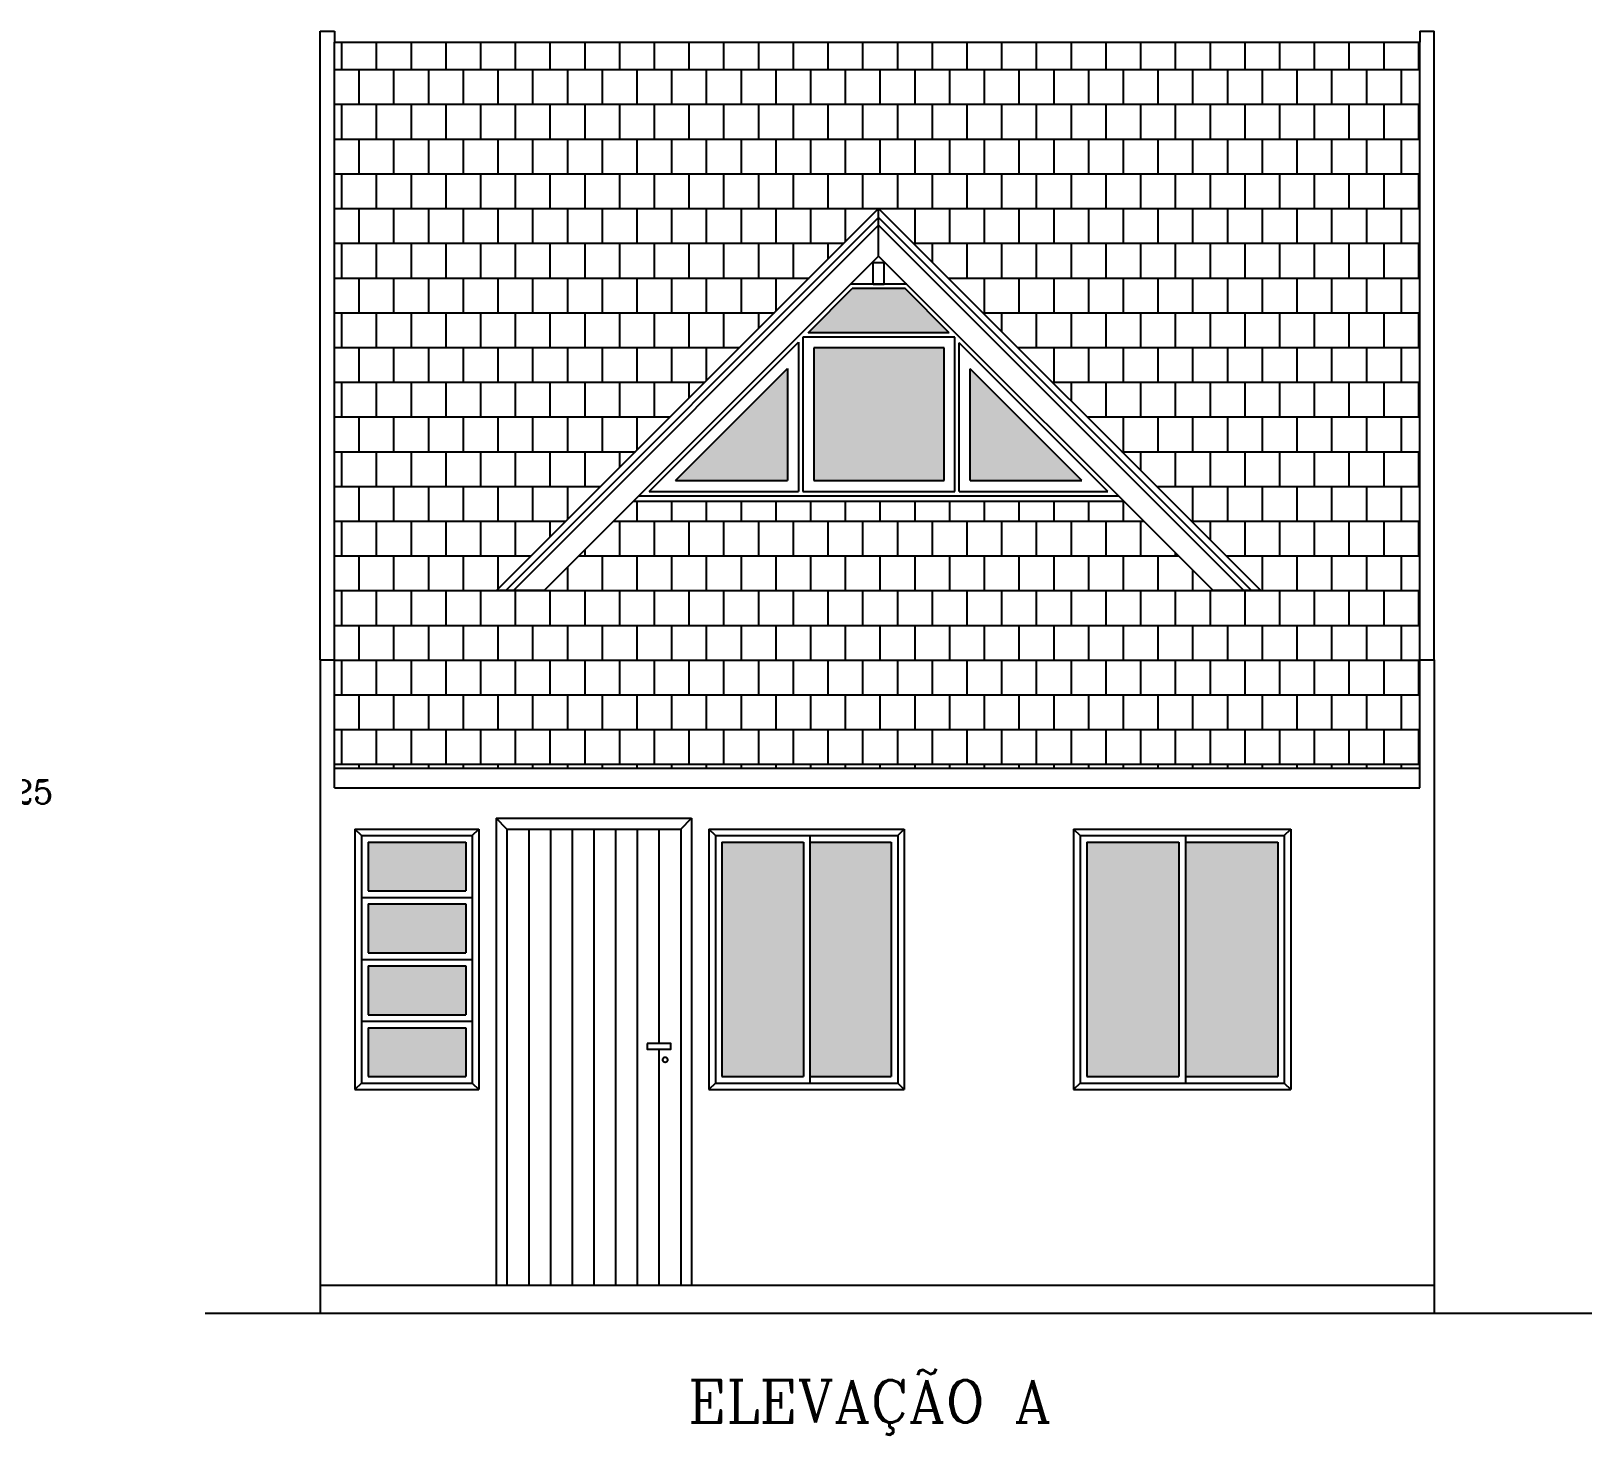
# Model space of a CAD drawing. Extents: x -79 to 141, y 7 to 81.
# Drawn here: x -39.51 to -32.33, y 33.37 to 39.83 of the extents above; entities that cross this region are included whole.
import ezdxf

# ---------------------------------------------------------------- set-up
doc = ezdxf.new("R2010")
doc.units = 0
doc.header["$LTSCALE"] = 10
doc.header["$MEASUREMENT"] = 0
doc.layers.get('0').update_dxf_attribs({"linetype": 'CONTINUOUS'})
doc.layers.get('DEFPOINTS').update_dxf_attribs({"linetype": 'CONTINUOUS'})
for name, color, linetype in [('CONCRETO', 5, 'CONTINUOUS'), ('COTAS', 244, 'CONTINUOUS'), ('JANELA', 5, 'CONTINUOUS'), ('MADEIRAMENTODETELHADO', 244, 'CONTINUOUS'), ('PAREDES', 7, 'CONTINUOUS'), ('TELHADO', 30, 'CONTINUOUS'), ('TERRENOEMCORTE', 244, 'CONTINUOUS'), ('TEXTO', 1, 'CONTINUOUS')]:
    doc.layers.add(name, color=color, linetype=linetype)
doc.styles.add('ROMANC', font='ROMANC.SHX')
doc.styles.get("Standard").update_dxf_attribs({"font": 'ROMANC.SHX'})
doc.dimstyles.get("Standard").update_dxf_attribs({"dimscale": 0.6, "dimtxt": 0.18, "dimasz": 0.18, "dimexe": 0.18, "dimexo": 0.25, "dimgap": 0.09, "dimtad": 0, "dimzin": 0, "dimdsep": 46, "dimtxsty": 'Standard', "dimblk1": 'OBLIQUE', "dimblk2": 'OBLIQUE', "dimsah": 1, "dimcen": 0.09, "dimclrd": 30, "dimclre": 30, "dimadec": 0, "dimazin": 0, "dimtfac": 1, "dimtdec": 4, "dimtofl": 0, "dimtmove": 0, "dimatfit": 3, "dimldrblk": 'OBLIQUE', "dimfxl": 1, "dimtolj": 1, "dimtzin": 0, "dimarcsym": 0})

# ---------------------------------------------------------------- blocks, each defined once
blk = doc.blocks.new('_OBLIQUE')
at = {"color": 0, "linetype": 'ByBlock'}
blk.add_line((-0.5, -0.5), (0.5, 0.5), dxfattribs=at)
blk = doc.blocks.new('*D40')
at = {"color": 30, "linetype": 'ByBlock', "ltscale": 0.05}
for p, q in [((-39.3358, 36.6978), (-39.3358, 36.8965)), ((-38.8388, 36.6978), (-38.8388, 36.8965)), ((-39.3358, 36.7885), (-38.8388, 36.7885)), ((-38.8388, 36.7885), (-38.7308, 36.7885))]:
    blk.add_line(p, q, dxfattribs=at)
at = {"layer": 'DEFPOINTS', "color": 0, "linetype": 'ByBlock', "ltscale": 0.05}
for p in [(-38.8388, 36.7885), (-39.3358, 36.3978), (-38.8388, 36.3978)]:
    blk.add_point(p, dxfattribs=at)
at = {"color": 30, "linetype": 'ByBlock', "ltscale": 0.05, "xscale": 0.108, "yscale": 0.108, "zscale": 0.108, "rotation": 180}
blk.add_blockref('_OBLIQUE', (-39.3358, 36.7885), dxfattribs=at)
at = {"color": 30, "linetype": 'ByBlock', "ltscale": 0.05, "xscale": 0.108, "yscale": 0.108, "zscale": 0.108}
blk.add_blockref('_OBLIQUE', (-38.8388, 36.7885), dxfattribs=at)
at = {"color": 0, "linetype": 'ByBlock', "ltscale": 0.05, "insert": (-38.4094, 36.7885), "char_height": 0.108, "attachment_point": 5}
blk.add_mtext('\\A1;{0.4725}', dxfattribs=at)
blk = doc.blocks.new('*X109')
at = {"color": 0, "linetype": 'Continuous', "ltscale": 0.05}
for p, q in [((-56, 47.68), (-56, 47.8068)), ((-55.84, 47.68), (-55.84, 47.8068)), ((-55.68, 47.68), (-55.68, 47.8068)), ((-55.52, 47.68), (-55.52, 47.8068)), ((-55.36, 47.68), (-55.36, 47.8068)), ((-55.2, 47.68), (-55.2, 47.8068)), ((-55.04, 47.68), (-55.04, 47.8068)), ((-54.88, 47.68), (-54.88, 47.8068)), ((-54.72, 47.68), (-54.72, 47.8068)), ((-54.56, 47.68), (-54.56, 47.8068)), ((-54.4, 47.68), (-54.4, 47.8068)), ((-54.24, 47.68), (-54.24, 47.8068)), ((-54.08, 47.68), (-54.08, 47.8068)), ((-53.92, 47.68), (-53.92, 47.8068)), ((-56.0345, 47.68), (-53.7812, 47.68)), ((-55.92, 47.52), (-55.92, 47.68)), ((-55.76, 47.52), (-55.76, 47.68)), ((-55.6, 47.52), (-55.6, 47.68)), ((-55.44, 47.52), (-55.44, 47.68)), ((-55.28, 47.52), (-55.28, 47.68)), ((-55.12, 47.52), (-55.12, 47.68)), ((-54.96, 47.52), (-54.96, 47.68)), ((-54.8, 47.52), (-54.8, 47.68)), ((-54.64, 47.52), (-54.64, 47.68)), ((-54.48, 47.52), (-54.48, 47.68)), ((-54.32, 47.52), (-54.32, 47.68)), ((-54.16, 47.52), (-54.16, 47.68)), ((-54, 47.52), (-54, 47.68)), ((-53.84, 47.52), (-53.84, 47.68)), ((-56.0345, 47.52), (-53.7589, 47.52)), ((-56, 47.36), (-56, 47.52)), ((-55.84, 47.36), (-55.84, 47.52)), ((-55.68, 47.36), (-55.68, 47.52)), ((-55.52, 47.36), (-55.52, 47.52)), ((-55.36, 47.36), (-55.36, 47.52)), ((-55.2, 47.36), (-55.2, 47.52)), ((-55.04, 47.36), (-55.04, 47.52)), ((-54.88, 47.36), (-54.88, 47.52)), ((-54.72, 47.36), (-54.72, 47.52)), ((-54.56, 47.36), (-54.56, 47.52)), ((-54.4, 47.36), (-54.4, 47.52)), ((-54.24, 47.36), (-54.24, 47.52)), ((-54.08, 47.36), (-54.08, 47.52)), ((-53.92, 47.36), (-53.92, 47.52)), ((-53.76, 47.36), (-53.76, 47.52)), ((-56.0345, 47.36), (-53.7367, 47.36)), ((-55.92, 47.2), (-55.92, 47.36)), ((-55.76, 47.2), (-55.76, 47.36)), ((-55.6, 47.2), (-55.6, 47.36)), ((-55.44, 47.2), (-55.44, 47.36)), ((-55.28, 47.2), (-55.28, 47.36)), ((-55.12, 47.2), (-55.12, 47.36)), ((-54.96, 47.2), (-54.96, 47.36)), ((-54.8, 47.2), (-54.8, 47.36)), ((-54.64, 47.2), (-54.64, 47.36)), ((-54.48, 47.2), (-54.48, 47.36)), ((-54.32, 47.2), (-54.32, 47.36)), ((-54.16, 47.2), (-54.16, 47.36)), ((-54, 47.2), (-54, 47.36)), ((-53.84, 47.2), (-53.84, 47.36)), ((-56.0345, 47.2), (-53.7144, 47.2)), ((-56, 47.04), (-56, 47.2)), ((-55.84, 47.04), (-55.84, 47.2)), ((-55.68, 47.04), (-55.68, 47.2)), ((-55.52, 47.04), (-55.52, 47.2)), ((-55.36, 47.04), (-55.36, 47.2)), ((-55.2, 47.04), (-55.2, 47.2)), ((-55.04, 47.04), (-55.04, 47.2)), ((-54.88, 47.04), (-54.88, 47.2)), ((-54.72, 47.04), (-54.72, 47.2)), ((-54.56, 47.04), (-54.56, 47.2)), ((-54.4, 47.04), (-54.4, 47.2)), ((-54.24, 47.04), (-54.24, 47.2)), ((-54.08, 47.04), (-54.08, 47.2)), ((-53.92, 47.04), (-53.92, 47.2)), ((-53.76, 47.04), (-53.76, 47.2)), ((-56.0345, 47.04), (-53.6921, 47.04)), ((-55.92, 46.88), (-55.92, 47.04)), ((-55.76, 46.88), (-55.76, 47.04)), ((-55.6, 46.88), (-55.6, 47.04)), ((-55.44, 46.88), (-55.44, 47.04)), ((-55.28, 46.88), (-55.28, 47.04)), ((-55.12, 46.88), (-55.12, 47.04)), ((-54.96, 46.88), (-54.96, 47.04)), ((-54.8, 46.88), (-54.8, 47.04)), ((-54.64, 46.88), (-54.64, 47.04)), ((-54.48, 46.88), (-54.48, 47.04)), ((-54.32, 46.88), (-54.32, 47.04)), ((-54.16, 46.88), (-54.16, 47.04)), ((-54, 46.88), (-54, 47.04)), ((-53.84, 46.88), (-53.84, 47.04)), ((-53.68, 46.8881), (-53.68, 46.9527)), ((-56.0345, 46.88), (-53.6881, 46.88)), ((-56, 46.72), (-56, 46.88)), ((-55.84, 46.72), (-55.84, 46.88)), ((-55.68, 46.72), (-55.68, 46.88)), ((-55.52, 46.72), (-55.52, 46.88)), ((-55.36, 46.72), (-55.36, 46.88)), ((-55.2, 46.72), (-55.2, 46.88)), ((-55.04, 46.72), (-55.04, 46.88)), ((-54.88, 46.72), (-54.88, 46.88)), ((-54.72, 46.72), (-54.72, 46.88)), ((-54.56, 46.72), (-54.56, 46.88)), ((-54.4, 46.72), (-54.4, 46.88)), ((-54.24, 46.72), (-54.24, 46.88)), ((-54.08, 46.72), (-54.08, 46.88)), ((-53.92, 46.72), (-53.92, 46.88)), ((-53.76, 46.8081), (-53.76, 46.88)), ((-56.0345, 46.72), (-53.8481, 46.72)), ((-55.92, 46.56), (-55.92, 46.72)), ((-55.76, 46.56), (-55.76, 46.72)), ((-55.6, 46.56), (-55.6, 46.72)), ((-55.44, 46.56), (-55.44, 46.72)), ((-55.28, 46.56), (-55.28, 46.72)), ((-55.12, 46.56), (-55.12, 46.72)), ((-54.96, 46.56), (-54.96, 46.72)), ((-54.8, 46.56), (-54.8, 46.72)), ((-54.64, 46.56), (-54.64, 46.72)), ((-54.48, 46.56), (-54.48, 46.72)), ((-54.32, 46.56), (-54.32, 46.72)), ((-54.16, 46.56), (-54.16, 46.72)), ((-54, 46.5681), (-54, 46.72)), ((-56.0345, 46.56), (-54.0081, 46.56)), ((-56, 46.4), (-56, 46.56)), ((-55.84, 46.4), (-55.84, 46.56)), ((-55.68, 46.4), (-55.68, 46.56)), ((-55.52, 46.4), (-55.52, 46.56)), ((-55.36, 46.4), (-55.36, 46.56)), ((-55.2, 46.4), (-55.2, 46.56)), ((-55.04, 46.4), (-55.04, 46.56)), ((-54.88, 46.4), (-54.88, 46.56)), ((-54.72, 46.4), (-54.72, 46.56)), ((-54.56, 46.4), (-54.56, 46.56)), ((-54.4, 46.4), (-54.4, 46.56)), ((-54.24, 46.4), (-54.24, 46.56)), ((-54.08, 46.4881), (-54.08, 46.56)), ((-56.0345, 46.4), (-54.1681, 46.4)), ((-55.92, 46.24), (-55.92, 46.4)), ((-55.76, 46.24), (-55.76, 46.4)), ((-55.6, 46.24), (-55.6, 46.4)), ((-55.44, 46.24), (-55.44, 46.4)), ((-55.28, 46.24), (-55.28, 46.4)), ((-55.12, 46.24), (-55.12, 46.4)), ((-54.96, 46.24), (-54.96, 46.4)), ((-54.8, 46.24), (-54.8, 46.4)), ((-54.64, 46.24), (-54.64, 46.4)), ((-54.48, 46.24), (-54.48, 46.4)), ((-54.32, 46.2481), (-54.32, 46.4)), ((-56.0345, 46.24), (-54.3281, 46.24)), ((-56, 46.08), (-56, 46.24)), ((-55.84, 46.08), (-55.84, 46.24)), ((-55.68, 46.08), (-55.68, 46.24)), ((-55.52, 46.08), (-55.52, 46.24)), ((-55.36, 46.08), (-55.36, 46.24)), ((-55.2, 46.08), (-55.2, 46.24)), ((-55.04, 46.08), (-55.04, 46.24)), ((-54.88, 46.08), (-54.88, 46.24)), ((-54.72, 46.08), (-54.72, 46.24)), ((-54.56, 46.08), (-54.56, 46.24)), ((-54.4, 46.1681), (-54.4, 46.24)), ((-56.0345, 46.08), (-54.4881, 46.08)), ((-55.92, 45.92), (-55.92, 46.08)), ((-55.76, 45.92), (-55.76, 46.08)), ((-55.6, 45.92), (-55.6, 46.08)), ((-55.44, 45.92), (-55.44, 46.08)), ((-55.28, 45.92), (-55.28, 46.08)), ((-55.12, 45.92), (-55.12, 46.08)), ((-54.96, 45.92), (-54.96, 46.08)), ((-54.8, 45.92), (-54.8, 46.08)), ((-54.64, 45.9281), (-54.64, 46.08)), ((-56.0345, 45.92), (-54.6481, 45.92)), ((-56, 45.76), (-56, 45.92)), ((-55.84, 45.76), (-55.84, 45.92)), ((-55.68, 45.76), (-55.68, 45.92)), ((-55.52, 45.76), (-55.52, 45.92)), ((-55.36, 45.76), (-55.36, 45.92)), ((-55.2, 45.76), (-55.2, 45.92)), ((-55.04, 45.76), (-55.04, 45.92)), ((-54.88, 45.76), (-54.88, 45.92)), ((-54.72, 45.8481), (-54.72, 45.92)), ((-56.0345, 45.76), (-54.8081, 45.76)), ((-55.92, 45.6), (-55.92, 45.76)), ((-55.76, 45.6), (-55.76, 45.76)), ((-55.6, 45.6), (-55.6, 45.76)), ((-55.44, 45.6), (-55.44, 45.76)), ((-55.28, 45.6), (-55.28, 45.76)), ((-55.12, 45.6), (-55.12, 45.76)), ((-54.96, 45.6081), (-54.96, 45.76)), ((-54.64, 45.6), (-54.64, 45.6918)), ((-54.48, 45.6), (-54.48, 45.6918)), ((-54.32, 45.6), (-54.32, 45.6918)), ((-54.16, 45.6), (-54.16, 45.6918)), ((-54, 45.6), (-54, 45.6918)), ((-53.84, 45.6), (-53.84, 45.6918)), ((-53.68, 45.6), (-53.68, 45.6918)), ((-53.52, 45.6), (-53.52, 45.6918)), ((-56.0345, 45.6), (-54.9681, 45.6)), ((-56, 45.44), (-56, 45.6)), ((-55.84, 45.44), (-55.84, 45.6)), ((-55.68, 45.44), (-55.68, 45.6)), ((-55.52, 45.44), (-55.52, 45.6)), ((-55.36, 45.44), (-55.36, 45.6)), ((-55.2, 45.44), (-55.2, 45.6)), ((-55.04, 45.5281), (-55.04, 45.6)), ((-54.7489, 45.6), (-53.4918, 45.6)), ((-54.72, 45.44), (-54.72, 45.6)), ((-54.56, 45.44), (-54.56, 45.6)), ((-54.4, 45.44), (-54.4, 45.6)), ((-54.24, 45.44), (-54.24, 45.6)), ((-54.08, 45.44), (-54.08, 45.6)), ((-53.92, 45.44), (-53.92, 45.6)), ((-53.76, 45.44), (-53.76, 45.6)), ((-53.6, 45.44), (-53.6, 45.6)), ((-56.0345, 45.44), (-55.1281, 45.44)), ((-55.92, 45.28), (-55.92, 45.44)), ((-55.76, 45.28), (-55.76, 45.44)), ((-55.6, 45.28), (-55.6, 45.44)), ((-55.44, 45.28), (-55.44, 45.44)), ((-55.28, 45.2881), (-55.28, 45.44)), ((-54.9089, 45.44), (-53.4696, 45.44)), ((-54.88, 45.44), (-54.88, 45.4689)), ((-54.8, 45.28), (-54.8, 45.44)), ((-54.64, 45.28), (-54.64, 45.44)), ((-54.48, 45.28), (-54.48, 45.44)), ((-54.32, 45.28), (-54.32, 45.44)), ((-54.16, 45.28), (-54.16, 45.44)), ((-54, 45.28), (-54, 45.44)), ((-53.84, 45.28), (-53.84, 45.44)), ((-53.68, 45.28), (-53.68, 45.44)), ((-53.52, 45.28), (-53.52, 45.44)), ((-54.96, 45.28), (-54.96, 45.3889)), ((-56.0345, 45.28), (-53.4473, 45.28)), ((-56, 45.12), (-56, 45.28)), ((-55.84, 45.12), (-55.84, 45.28)), ((-55.68, 45.12), (-55.68, 45.28)), ((-55.52, 45.12), (-55.52, 45.28)), ((-55.36, 45.12), (-55.36, 45.28)), ((-55.28, 45.28), (-55.28, 45.2818)), ((-55.2, 45.12), (-55.2, 45.28)), ((-55.12, 45.28), (-55.12, 45.2818)), ((-55.04, 45.12), (-55.04, 45.28)), ((-54.88, 45.12), (-54.88, 45.28)), ((-54.72, 45.12), (-54.72, 45.28)), ((-54.56, 45.12), (-54.56, 45.28)), ((-54.4, 45.12), (-54.4, 45.28)), ((-54.24, 45.12), (-54.24, 45.28)), ((-54.08, 45.12), (-54.08, 45.28)), ((-53.92, 45.12), (-53.92, 45.28)), ((-53.76, 45.12), (-53.76, 45.28)), ((-53.6, 45.12), (-53.6, 45.28)), ((-53.44, 45.12), (-53.44, 45.2273)), ((-56.0345, 45.12), (-53.4251, 45.12)), ((-55.92, 44.96), (-55.92, 45.12)), ((-55.76, 44.96), (-55.76, 45.12)), ((-55.6, 44.96), (-55.6, 45.12)), ((-55.44, 44.96), (-55.44, 45.12)), ((-55.28, 44.96), (-55.28, 45.12)), ((-55.12, 44.96), (-55.12, 45.12)), ((-54.96, 44.96), (-54.96, 45.12)), ((-54.8, 44.96), (-54.8, 45.12)), ((-54.64, 44.96), (-54.64, 45.12)), ((-54.48, 44.96), (-54.48, 45.12)), ((-54.32, 44.96), (-54.32, 45.12)), ((-54.16, 44.96), (-54.16, 45.12)), ((-54, 44.96), (-54, 45.12)), ((-53.84, 44.96), (-53.84, 45.12)), ((-53.68, 44.96), (-53.68, 45.12)), ((-53.52, 44.96), (-53.52, 45.12)), ((-56.0345, 44.96), (-53.4028, 44.96)), ((-56, 44.8), (-56, 44.96)), ((-55.84, 44.8), (-55.84, 44.96)), ((-55.68, 44.8), (-55.68, 44.96)), ((-55.52, 44.8), (-55.52, 44.96)), ((-55.36, 44.8), (-55.36, 44.96)), ((-55.2, 44.8), (-55.2, 44.96)), ((-55.04, 44.8), (-55.04, 44.96)), ((-54.88, 44.8), (-54.88, 44.96)), ((-54.72, 44.8), (-54.72, 44.96)), ((-54.56, 44.8), (-54.56, 44.96)), ((-54.4, 44.8), (-54.4, 44.96)), ((-54.24, 44.8), (-54.24, 44.96)), ((-54.08, 44.8), (-54.08, 44.96)), ((-53.92, 44.8), (-53.92, 44.96)), ((-53.76, 44.8), (-53.76, 44.96)), ((-53.6, 44.8), (-53.6, 44.96)), ((-53.44, 44.8), (-53.44, 44.96)), ((-56.0345, 44.8), (-53.3806, 44.8)), ((-55.92, 44.64), (-55.92, 44.8)), ((-55.76, 44.64), (-55.76, 44.8)), ((-55.6, 44.64), (-55.6, 44.8)), ((-55.44, 44.64), (-55.44, 44.8)), ((-55.28, 44.64), (-55.28, 44.8)), ((-55.12, 44.64), (-55.12, 44.8)), ((-54.96, 44.64), (-54.96, 44.8)), ((-54.8, 44.64), (-54.8, 44.8)), ((-54.64, 44.64), (-54.64, 44.8)), ((-54.48, 44.64), (-54.48, 44.8)), ((-54.32, 44.64), (-54.32, 44.8)), ((-54.16, 44.64), (-54.16, 44.8)), ((-54, 44.64), (-54, 44.8)), ((-53.84, 44.64), (-53.84, 44.8)), ((-53.68, 44.64), (-53.68, 44.8)), ((-53.52, 44.64), (-53.52, 44.8)), ((-56.0345, 44.64), (-53.3583, 44.64)), ((-56, 44.48), (-56, 44.64)), ((-55.84, 44.48), (-55.84, 44.64)), ((-55.68, 44.48), (-55.68, 44.64)), ((-55.52, 44.48), (-55.52, 44.64)), ((-55.36, 44.48), (-55.36, 44.64)), ((-55.2, 44.48), (-55.2, 44.64)), ((-55.04, 44.48), (-55.04, 44.64)), ((-54.88, 44.48), (-54.88, 44.64)), ((-54.72, 44.48), (-54.72, 44.64)), ((-54.56, 44.48), (-54.56, 44.64)), ((-54.4, 44.48), (-54.4, 44.64)), ((-54.24, 44.48), (-54.24, 44.64)), ((-54.08, 44.48), (-54.08, 44.64)), ((-53.92, 44.48), (-53.92, 44.64)), ((-53.76, 44.48), (-53.76, 44.64)), ((-53.6, 44.48), (-53.6, 44.64)), ((-53.44, 44.48), (-53.44, 44.64)), ((-53.36, 44.64), (-53.36, 44.6521)), ((-56.0345, 44.48), (-53.3361, 44.48)), ((-55.92, 44.4618), (-55.92, 44.48)), ((-55.76, 44.4618), (-55.76, 44.48)), ((-55.6, 44.4618), (-55.6, 44.48)), ((-55.44, 44.4618), (-55.44, 44.48)), ((-55.28, 44.4618), (-55.28, 44.48)), ((-55.12, 44.4618), (-55.12, 44.48)), ((-54.96, 44.4618), (-54.96, 44.48)), ((-54.8, 44.4618), (-54.8, 44.48)), ((-54.64, 44.4618), (-54.64, 44.48)), ((-54.48, 44.4618), (-54.48, 44.48)), ((-54.32, 44.4618), (-54.32, 44.48)), ((-54.16, 44.4618), (-54.16, 44.48)), ((-54, 44.4618), (-54, 44.48)), ((-53.84, 44.4618), (-53.84, 44.48)), ((-53.68, 44.4618), (-53.68, 44.48)), ((-53.52, 44.4618), (-53.52, 44.48)), ((-53.36, 44.4618), (-53.36, 44.48))]:
    blk.add_line(p, q, dxfattribs=at)
blk = doc.blocks.new('*X110')
at = {"color": 0, "linetype": 'Continuous', "ltscale": 0.05}
for p, q in [((-53.76, 47.68), (-53.76, 47.8068)), ((-53.6, 47.68), (-53.6, 47.8068)), ((-53.44, 47.68), (-53.44, 47.8068)), ((-53.28, 47.68), (-53.28, 47.8068)), ((-53.12, 47.68), (-53.12, 47.8068)), ((-52.96, 47.68), (-52.96, 47.8068)), ((-52.8, 47.68), (-52.8, 47.8068)), ((-52.64, 47.68), (-52.64, 47.8068)), ((-52.48, 47.68), (-52.48, 47.8068)), ((-52.32, 47.68), (-52.32, 47.8068)), ((-52.16, 47.68), (-52.16, 47.8068)), ((-52, 47.68), (-52, 47.8068)), ((-51.84, 47.68), (-51.84, 47.8068)), ((-51.68, 47.68), (-51.68, 47.8068)), ((-51.52, 47.68), (-51.52, 47.8068)), ((-51.36, 47.68), (-51.36, 47.8068)), ((-51.2, 47.68), (-51.2, 47.8068)), ((-51.04, 47.68), (-51.04, 47.8068)), ((-53.7812, 47.68), (-51.0345, 47.68)), ((-53.68, 47.52), (-53.68, 47.68)), ((-53.52, 47.52), (-53.52, 47.68)), ((-53.36, 47.52), (-53.36, 47.68)), ((-53.2, 47.52), (-53.2, 47.68)), ((-53.04, 47.52), (-53.04, 47.68)), ((-52.88, 47.52), (-52.88, 47.68)), ((-52.72, 47.52), (-52.72, 47.68)), ((-52.56, 47.52), (-52.56, 47.68)), ((-52.4, 47.52), (-52.4, 47.68)), ((-52.24, 47.52), (-52.24, 47.68)), ((-52.08, 47.52), (-52.08, 47.68)), ((-51.92, 47.52), (-51.92, 47.68)), ((-51.76, 47.52), (-51.76, 47.68)), ((-51.6, 47.52), (-51.6, 47.68)), ((-51.44, 47.52), (-51.44, 47.68)), ((-51.28, 47.52), (-51.28, 47.68)), ((-51.12, 47.52), (-51.12, 47.68)), ((-53.7589, 47.52), (-51.0345, 47.52)), ((-53.6, 47.36), (-53.6, 47.52)), ((-53.44, 47.36), (-53.44, 47.52)), ((-53.28, 47.36), (-53.28, 47.52)), ((-53.12, 47.36), (-53.12, 47.52)), ((-52.96, 47.36), (-52.96, 47.52)), ((-52.8, 47.36), (-52.8, 47.52)), ((-52.64, 47.36), (-52.64, 47.52)), ((-52.48, 47.36), (-52.48, 47.52)), ((-52.32, 47.36), (-52.32, 47.52)), ((-52.16, 47.36), (-52.16, 47.52)), ((-52, 47.36), (-52, 47.52)), ((-51.84, 47.36), (-51.84, 47.52)), ((-51.68, 47.36), (-51.68, 47.52)), ((-51.52, 47.36), (-51.52, 47.52)), ((-51.36, 47.36), (-51.36, 47.52)), ((-51.2, 47.36), (-51.2, 47.52)), ((-51.04, 47.36), (-51.04, 47.52)), ((-53.7367, 47.36), (-51.0345, 47.36)), ((-53.68, 47.2), (-53.68, 47.36)), ((-53.52, 47.2), (-53.52, 47.36)), ((-53.36, 47.2), (-53.36, 47.36)), ((-53.2, 47.2), (-53.2, 47.36)), ((-53.04, 47.2), (-53.04, 47.36)), ((-52.88, 47.2), (-52.88, 47.36)), ((-52.72, 47.2), (-52.72, 47.36)), ((-52.56, 47.2), (-52.56, 47.36)), ((-52.4, 47.2), (-52.4, 47.36)), ((-52.24, 47.2), (-52.24, 47.36)), ((-52.08, 47.2), (-52.08, 47.36)), ((-51.92, 47.2), (-51.92, 47.36)), ((-51.76, 47.2), (-51.76, 47.36)), ((-51.6, 47.2), (-51.6, 47.36)), ((-51.44, 47.2), (-51.44, 47.36)), ((-51.28, 47.2), (-51.28, 47.36)), ((-51.12, 47.2), (-51.12, 47.36)), ((-53.7144, 47.2), (-51.0345, 47.2)), ((-53.6, 47.04), (-53.6, 47.2)), ((-53.44, 47.04), (-53.44, 47.2)), ((-53.28, 47.04), (-53.28, 47.2)), ((-53.12, 47.04), (-53.12, 47.2)), ((-52.96, 47.04), (-52.96, 47.2)), ((-52.8, 47.04), (-52.8, 47.2)), ((-52.64, 47.04), (-52.64, 47.2)), ((-52.48, 47.04), (-52.48, 47.2)), ((-52.32, 47.04), (-52.32, 47.2)), ((-52.16, 47.04), (-52.16, 47.2)), ((-52, 47.04), (-52, 47.2)), ((-51.84, 47.04), (-51.84, 47.2)), ((-51.68, 47.04), (-51.68, 47.2)), ((-51.52, 47.04), (-51.52, 47.2)), ((-51.36, 47.04), (-51.36, 47.2)), ((-51.2, 47.04), (-51.2, 47.2)), ((-51.04, 47.04), (-51.04, 47.2)), ((-53.6921, 47.04), (-53.5281, 47.04)), ((-53.68, 46.9527), (-53.68, 47.04)), ((-53.5271, 47.04), (-51.0345, 47.04)), ((-53.52, 47.0329), (-53.52, 47.04)), ((-53.36, 46.88), (-53.36, 47.04)), ((-53.2, 46.88), (-53.2, 47.04)), ((-53.04, 46.88), (-53.04, 47.04)), ((-52.88, 46.88), (-52.88, 47.04)), ((-52.72, 46.88), (-52.72, 47.04)), ((-52.56, 46.88), (-52.56, 47.04)), ((-52.4, 46.88), (-52.4, 47.04)), ((-52.24, 46.88), (-52.24, 47.04)), ((-52.08, 46.88), (-52.08, 47.04)), ((-51.92, 46.88), (-51.92, 47.04)), ((-51.76, 46.88), (-51.76, 47.04)), ((-51.6, 46.88), (-51.6, 47.04)), ((-51.44, 46.88), (-51.44, 47.04)), ((-51.28, 46.88), (-51.28, 47.04)), ((-51.12, 46.88), (-51.12, 47.04)), ((-53.3671, 46.88), (-51.0345, 46.88)), ((-53.28, 46.7929), (-53.28, 46.88)), ((-53.12, 46.72), (-53.12, 46.88)), ((-52.96, 46.72), (-52.96, 46.88)), ((-52.8, 46.72), (-52.8, 46.88)), ((-52.64, 46.72), (-52.64, 46.88)), ((-52.48, 46.72), (-52.48, 46.88)), ((-52.32, 46.72), (-52.32, 46.88)), ((-52.16, 46.72), (-52.16, 46.88)), ((-52, 46.72), (-52, 46.88)), ((-51.84, 46.72), (-51.84, 46.88)), ((-51.68, 46.72), (-51.68, 46.88)), ((-51.52, 46.72), (-51.52, 46.88)), ((-51.36, 46.72), (-51.36, 46.88)), ((-51.2, 46.72), (-51.2, 46.88)), ((-51.04, 46.72), (-51.04, 46.88)), ((-53.2071, 46.72), (-51.0345, 46.72)), ((-53.2, 46.7129), (-53.2, 46.72)), ((-53.04, 46.56), (-53.04, 46.72)), ((-52.88, 46.56), (-52.88, 46.72)), ((-52.72, 46.56), (-52.72, 46.72)), ((-52.56, 46.56), (-52.56, 46.72)), ((-52.4, 46.56), (-52.4, 46.72)), ((-52.24, 46.56), (-52.24, 46.72)), ((-52.08, 46.56), (-52.08, 46.72)), ((-51.92, 46.56), (-51.92, 46.72)), ((-51.76, 46.56), (-51.76, 46.72)), ((-51.6, 46.56), (-51.6, 46.72)), ((-51.44, 46.56), (-51.44, 46.72)), ((-51.28, 46.56), (-51.28, 46.72)), ((-51.12, 46.56), (-51.12, 46.72)), ((-53.0471, 46.56), (-51.0345, 46.56)), ((-52.96, 46.4729), (-52.96, 46.56)), ((-52.8, 46.4), (-52.8, 46.56)), ((-52.64, 46.4), (-52.64, 46.56)), ((-52.48, 46.4), (-52.48, 46.56)), ((-52.32, 46.4), (-52.32, 46.56)), ((-52.16, 46.4), (-52.16, 46.56)), ((-52, 46.4), (-52, 46.56)), ((-51.84, 46.4), (-51.84, 46.56)), ((-51.68, 46.4), (-51.68, 46.56)), ((-51.52, 46.4), (-51.52, 46.56)), ((-51.36, 46.4), (-51.36, 46.56)), ((-51.2, 46.4), (-51.2, 46.56)), ((-51.04, 46.4), (-51.04, 46.56)), ((-52.8871, 46.4), (-51.0345, 46.4)), ((-52.88, 46.3929), (-52.88, 46.4)), ((-52.72, 46.24), (-52.72, 46.4)), ((-52.56, 46.24), (-52.56, 46.4)), ((-52.4, 46.24), (-52.4, 46.4)), ((-52.24, 46.24), (-52.24, 46.4)), ((-52.08, 46.24), (-52.08, 46.4)), ((-51.92, 46.24), (-51.92, 46.4)), ((-51.76, 46.24), (-51.76, 46.4)), ((-51.6, 46.24), (-51.6, 46.4)), ((-51.44, 46.24), (-51.44, 46.4)), ((-51.28, 46.24), (-51.28, 46.4)), ((-51.12, 46.24), (-51.12, 46.4)), ((-52.7271, 46.24), (-51.0345, 46.24)), ((-52.64, 46.1529), (-52.64, 46.24)), ((-52.48, 46.08), (-52.48, 46.24)), ((-52.32, 46.08), (-52.32, 46.24)), ((-52.16, 46.08), (-52.16, 46.24)), ((-52, 46.08), (-52, 46.24)), ((-51.84, 46.08), (-51.84, 46.24)), ((-51.68, 46.08), (-51.68, 46.24)), ((-51.52, 46.08), (-51.52, 46.24)), ((-51.36, 46.08), (-51.36, 46.24)), ((-51.2, 46.08), (-51.2, 46.24)), ((-51.04, 46.08), (-51.04, 46.24)), ((-52.5671, 46.08), (-51.0345, 46.08)), ((-52.56, 46.0729), (-52.56, 46.08)), ((-52.4, 45.92), (-52.4, 46.08)), ((-52.24, 45.92), (-52.24, 46.08)), ((-52.08, 45.92), (-52.08, 46.08)), ((-51.92, 45.92), (-51.92, 46.08)), ((-51.76, 45.92), (-51.76, 46.08)), ((-51.6, 45.92), (-51.6, 46.08)), ((-51.44, 45.92), (-51.44, 46.08)), ((-51.28, 45.92), (-51.28, 46.08)), ((-51.12, 45.92), (-51.12, 46.08)), ((-52.4071, 45.92), (-51.0345, 45.92)), ((-52.32, 45.8329), (-52.32, 45.92)), ((-52.16, 45.76), (-52.16, 45.92)), ((-52, 45.76), (-52, 45.92)), ((-51.84, 45.76), (-51.84, 45.92)), ((-51.68, 45.76), (-51.68, 45.92)), ((-51.52, 45.76), (-51.52, 45.92)), ((-51.36, 45.76), (-51.36, 45.92)), ((-51.2, 45.76), (-51.2, 45.92)), ((-51.04, 45.76), (-51.04, 45.92)), ((-52.2471, 45.76), (-51.0345, 45.76)), ((-52.24, 45.7529), (-52.24, 45.76)), ((-52.08, 45.6), (-52.08, 45.76)), ((-51.92, 45.6), (-51.92, 45.76)), ((-51.76, 45.6), (-51.76, 45.76)), ((-51.6, 45.6), (-51.6, 45.76)), ((-51.44, 45.6), (-51.44, 45.76)), ((-51.28, 45.6), (-51.28, 45.76)), ((-51.12, 45.6), (-51.12, 45.76)), ((-53.36, 45.6), (-53.36, 45.6918)), ((-53.2, 45.6), (-53.2, 45.6918)), ((-53.04, 45.6), (-53.04, 45.6918)), ((-52.88, 45.6), (-52.88, 45.6918)), ((-52.72, 45.6), (-52.72, 45.6918)), ((-52.56, 45.6), (-52.56, 45.6918)), ((-52.4, 45.6), (-52.4, 45.6918)), ((-53.4918, 45.6), (-52.3063, 45.6)), ((-53.44, 45.44), (-53.44, 45.6)), ((-53.28, 45.44), (-53.28, 45.6)), ((-53.12, 45.44), (-53.12, 45.6)), ((-52.96, 45.44), (-52.96, 45.6)), ((-52.8, 45.44), (-52.8, 45.6)), ((-52.64, 45.44), (-52.64, 45.6)), ((-52.48, 45.44), (-52.48, 45.6)), ((-52.32, 45.44), (-52.32, 45.6)), ((-52.0871, 45.6), (-51.0345, 45.6)), ((-52, 45.5129), (-52, 45.6)), ((-51.84, 45.44), (-51.84, 45.6)), ((-51.68, 45.44), (-51.68, 45.6)), ((-51.52, 45.44), (-51.52, 45.6)), ((-51.36, 45.44), (-51.36, 45.6)), ((-51.2, 45.44), (-51.2, 45.6)), ((-51.04, 45.44), (-51.04, 45.6)), ((-53.4696, 45.44), (-52.1463, 45.44)), ((-53.36, 45.28), (-53.36, 45.44)), ((-53.2, 45.28), (-53.2, 45.44)), ((-53.04, 45.28), (-53.04, 45.44)), ((-52.88, 45.28), (-52.88, 45.44)), ((-52.72, 45.28), (-52.72, 45.44)), ((-52.56, 45.28), (-52.56, 45.44)), ((-52.4, 45.28), (-52.4, 45.44)), ((-52.24, 45.28), (-52.24, 45.44)), ((-52.16, 45.44), (-52.16, 45.4537)), ((-51.9271, 45.44), (-51.0345, 45.44)), ((-51.92, 45.4329), (-51.92, 45.44)), ((-51.76, 45.28), (-51.76, 45.44)), ((-51.6, 45.28), (-51.6, 45.44)), ((-51.44, 45.28), (-51.44, 45.44)), ((-51.28, 45.28), (-51.28, 45.44)), ((-51.12, 45.28), (-51.12, 45.44)), ((-52.08, 45.28), (-52.08, 45.3737)), ((-53.4473, 45.28), (-51.0345, 45.28)), ((-53.44, 45.2273), (-53.44, 45.28)), ((-53.28, 45.12), (-53.28, 45.28)), ((-53.12, 45.12), (-53.12, 45.28)), ((-52.96, 45.12), (-52.96, 45.28)), ((-52.8, 45.12), (-52.8, 45.28)), ((-52.64, 45.12), (-52.64, 45.28)), ((-52.48, 45.12), (-52.48, 45.28)), ((-52.32, 45.12), (-52.32, 45.28)), ((-52.16, 45.12), (-52.16, 45.28)), ((-52, 45.12), (-52, 45.28)), ((-51.92, 45.28), (-51.92, 45.2818)), ((-51.84, 45.12), (-51.84, 45.28)), ((-51.68, 45.12), (-51.68, 45.28)), ((-51.52, 45.12), (-51.52, 45.28)), ((-51.36, 45.12), (-51.36, 45.28)), ((-51.2, 45.12), (-51.2, 45.28)), ((-51.04, 45.12), (-51.04, 45.28)), ((-53.4251, 45.12), (-51.0345, 45.12)), ((-53.36, 44.96), (-53.36, 45.12)), ((-53.2, 44.96), (-53.2, 45.12)), ((-53.04, 44.96), (-53.04, 45.12)), ((-52.88, 44.96), (-52.88, 45.12)), ((-52.72, 44.96), (-52.72, 45.12)), ((-52.56, 44.96), (-52.56, 45.12)), ((-52.4, 44.96), (-52.4, 45.12)), ((-52.24, 44.96), (-52.24, 45.12)), ((-52.08, 44.96), (-52.08, 45.12)), ((-51.92, 44.96), (-51.92, 45.12)), ((-51.76, 44.96), (-51.76, 45.12)), ((-51.6, 44.96), (-51.6, 45.12)), ((-51.44, 44.96), (-51.44, 45.12)), ((-51.28, 44.96), (-51.28, 45.12)), ((-51.12, 44.96), (-51.12, 45.12)), ((-53.4028, 44.96), (-51.0345, 44.96)), ((-53.28, 44.8), (-53.28, 44.96)), ((-53.12, 44.8), (-53.12, 44.96)), ((-52.96, 44.8), (-52.96, 44.96)), ((-52.8, 44.8), (-52.8, 44.96)), ((-52.64, 44.8), (-52.64, 44.96)), ((-52.48, 44.8), (-52.48, 44.96)), ((-52.32, 44.8), (-52.32, 44.96)), ((-52.16, 44.8), (-52.16, 44.96)), ((-52, 44.8), (-52, 44.96)), ((-51.84, 44.8), (-51.84, 44.96)), ((-51.68, 44.8), (-51.68, 44.96)), ((-51.52, 44.8), (-51.52, 44.96)), ((-51.36, 44.8), (-51.36, 44.96)), ((-51.2, 44.8), (-51.2, 44.96)), ((-51.04, 44.8), (-51.04, 44.96)), ((-53.3806, 44.8), (-51.0345, 44.8)), ((-53.36, 44.6521), (-53.36, 44.8)), ((-53.2, 44.64), (-53.2, 44.8)), ((-53.04, 44.64), (-53.04, 44.8)), ((-52.88, 44.64), (-52.88, 44.8)), ((-52.72, 44.64), (-52.72, 44.8)), ((-52.56, 44.64), (-52.56, 44.8)), ((-52.4, 44.64), (-52.4, 44.8)), ((-52.24, 44.64), (-52.24, 44.8)), ((-52.08, 44.64), (-52.08, 44.8)), ((-51.92, 44.64), (-51.92, 44.8)), ((-51.76, 44.64), (-51.76, 44.8)), ((-51.6, 44.64), (-51.6, 44.8)), ((-51.44, 44.64), (-51.44, 44.8)), ((-51.28, 44.64), (-51.28, 44.8)), ((-51.12, 44.64), (-51.12, 44.8)), ((-53.3583, 44.64), (-51.0345, 44.64)), ((-53.28, 44.48), (-53.28, 44.64)), ((-53.12, 44.48), (-53.12, 44.64)), ((-52.96, 44.48), (-52.96, 44.64)), ((-52.8, 44.48), (-52.8, 44.64)), ((-52.64, 44.48), (-52.64, 44.64)), ((-52.48, 44.48), (-52.48, 44.64)), ((-52.32, 44.48), (-52.32, 44.64)), ((-52.16, 44.48), (-52.16, 44.64)), ((-52, 44.48), (-52, 44.64)), ((-51.84, 44.48), (-51.84, 44.64)), ((-51.68, 44.48), (-51.68, 44.64)), ((-51.52, 44.48), (-51.52, 44.64)), ((-51.36, 44.48), (-51.36, 44.64)), ((-51.2, 44.48), (-51.2, 44.64)), ((-51.04, 44.48), (-51.04, 44.64)), ((-53.3361, 44.48), (-51.0345, 44.48)), ((-53.2, 44.4618), (-53.2, 44.48)), ((-53.04, 44.4618), (-53.04, 44.48)), ((-52.88, 44.4618), (-52.88, 44.48)), ((-52.72, 44.4618), (-52.72, 44.48)), ((-52.56, 44.4618), (-52.56, 44.48)), ((-52.4, 44.4618), (-52.4, 44.48)), ((-52.24, 44.4618), (-52.24, 44.48)), ((-52.08, 44.4618), (-52.08, 44.48)), ((-51.92, 44.4618), (-51.92, 44.48)), ((-51.76, 44.4618), (-51.76, 44.48)), ((-51.6, 44.4618), (-51.6, 44.48)), ((-51.44, 44.4618), (-51.44, 44.48)), ((-51.28, 44.4618), (-51.28, 44.48)), ((-51.12, 44.4618), (-51.12, 44.48))]:
    blk.add_line(p, q, dxfattribs=at)

msp = doc.modelspace()

# ---------------------------------------------------------------- linework, layer by layer
at = {"layer": 'CONCRETO', "color": 244, "linetype": 'Continuous', "ltscale": 0.3}
for p, q in [((-35.47995, 38.66637), (-35.73949, 38.66637)), ((-35.48823, 38.64637), (-35.73121, 38.64637)), ((-38.18161, 34.0566), (-38.18161, 33.9266)), ((-33.05161, 34.0566), (-33.05161, 33.9266))]:
    msp.add_line(p, q, dxfattribs=at)
at = {"layer": 'JANELA', "color": 244, "linetype": 'Continuous', "ltscale": 0.3}
for p, q in [((-35.60972, 38.79614), (-35.60972, 38.97291)), ((-37.99161, 36.1266), (-38.02161, 36.1566)), ((-38.02161, 36.1566), (-38.02161, 34.9566)), ((-38.02161, 36.1566), (-37.45161, 36.1566)), ((-37.48161, 36.1266), (-37.45161, 36.1566)), ((-37.45161, 36.1566), (-37.45161, 34.9566)), ((-37.37161, 36.2066), (-37.37161, 34.0566)), ((-37.32161, 36.1566), (-37.37161, 36.2066)), ((-37.37161, 36.2066), (-36.47161, 36.2066)), ((-37.32161, 36.1566), (-37.32161, 34.0566)), ((-37.32161, 36.1566), (-36.52161, 36.1566)), ((-36.52161, 36.1566), (-36.47161, 36.2066)), ((-36.52161, 36.1566), (-36.52161, 34.0566)), ((-36.47161, 36.2066), (-36.47161, 34.0566)), ((-36.39161, 36.1566), (-35.49161, 36.1566)), ((-36.36161, 36.1266), (-36.39161, 36.1566)), ((-36.39161, 36.1566), (-36.39161, 34.9566)), ((-35.52161, 36.1266), (-35.49161, 36.1566)), ((-35.49161, 36.1566), (-35.49161, 34.9566)), ((-34.71161, 36.1566), (-34.68161, 36.1266)), ((-34.71161, 36.1566), (-34.71161, 34.9566)), ((-34.71161, 36.1566), (-33.71161, 36.1566)), ((-33.74161, 36.1266), (-33.71161, 36.1566)), ((-33.71161, 36.1566), (-33.71161, 34.9566)), ((-37.99161, 36.1266), (-37.99161, 34.9866)), ((-37.99161, 36.1266), (-37.48161, 36.1266)), ((-37.96161, 36.0966), (-37.51161, 36.0966)), ((-37.96161, 36.0966), (-37.96161, 35.8716)), ((-37.51161, 36.0966), (-37.51161, 35.8716)), ((-37.48161, 36.1266), (-37.48161, 34.9866)), ((-36.36161, 36.1266), (-35.52161, 36.1266)), ((-36.36161, 36.1266), (-36.36161, 34.9866)), ((-36.33161, 36.0966), (-36.33161, 35.0166)), ((-36.33161, 36.0966), (-35.95661, 36.0966)), ((-35.95661, 36.0966), (-35.95661, 35.0166)), ((-35.92661, 36.1266), (-35.92661, 34.9866)), ((-35.92661, 36.0966), (-35.55161, 36.0966)), ((-35.55161, 36.0966), (-35.55161, 35.0166)), ((-35.52161, 36.1266), (-35.52161, 34.9866)), ((-34.68161, 36.1266), (-34.68161, 34.9866)), ((-34.68161, 36.1266), (-33.74161, 36.1266)), ((-34.65161, 36.0966), (-34.65161, 35.0166)), ((-34.65161, 36.0966), (-34.22661, 36.0966)), ((-34.22661, 36.0966), (-34.22661, 35.0166)), ((-34.19661, 36.1266), (-34.19661, 34.9866)), ((-34.19661, 36.0966), (-33.77161, 36.0966)), ((-33.77161, 36.0966), (-33.77161, 35.0166)), ((-33.74161, 36.1266), (-33.74161, 34.9866)), ((-37.96161, 35.8716), (-37.51161, 35.8716)), ((-37.99161, 35.8416), (-37.48161, 35.8416)), ((-37.96161, 35.8116), (-37.96161, 35.5866)), ((-37.96161, 35.8116), (-37.51161, 35.8116)), ((-37.51161, 35.8116), (-37.51161, 35.5866)), ((-37.96161, 35.5866), (-37.51161, 35.5866)), ((-37.99161, 35.5566), (-37.48161, 35.5566)), ((-37.96161, 35.5266), (-37.96161, 35.3016)), ((-37.96161, 35.5266), (-37.51161, 35.5266)), ((-37.51161, 35.5266), (-37.51161, 35.3016)), ((-37.96161, 35.3016), (-37.51161, 35.3016)), ((-37.99161, 35.2716), (-37.48161, 35.2716)), ((-37.96161, 35.2416), (-37.96161, 35.0166)), ((-37.96161, 35.2416), (-37.51161, 35.2416)), ((-37.51161, 35.2416), (-37.51161, 35.0166)), ((-37.96161, 35.0166), (-37.51161, 35.0166)), ((-36.33161, 35.0166), (-35.95661, 35.0166)), ((-35.92661, 35.0166), (-35.55161, 35.0166)), ((-34.65161, 35.0166), (-34.22661, 35.0166)), ((-34.19661, 35.0166), (-33.77161, 35.0166)), ((-37.99161, 34.9866), (-38.02161, 34.9566)), ((-38.02161, 34.9566), (-37.45161, 34.9566)), ((-37.99161, 34.9866), (-37.48161, 34.9866)), ((-37.48161, 34.9866), (-37.45161, 34.9566)), ((-36.36161, 34.9866), (-36.39161, 34.9566)), ((-36.39161, 34.9566), (-35.49161, 34.9566)), ((-36.36161, 34.9866), (-35.52161, 34.9866)), ((-35.52161, 34.9866), (-35.49161, 34.9566)), ((-34.68161, 34.9866), (-34.71161, 34.9566)), ((-34.71161, 34.9566), (-33.71161, 34.9566)), ((-34.68161, 34.9866), (-33.74161, 34.9866)), ((-33.74161, 34.9866), (-33.71161, 34.9566))]:
    msp.add_line(p, q, dxfattribs=at)
at = {"layer": 'JANELA', "color": 30, "linetype": 'Continuous', "ltscale": 0.3}
for p, q in [((-37.22161, 36.1566), (-37.22161, 34.0566)), ((-37.12161, 36.1566), (-37.12161, 34.0566)), ((-37.02161, 36.1566), (-37.02161, 34.0566)), ((-36.92161, 36.1566), (-36.92161, 34.0566)), ((-36.82161, 36.1566), (-36.82161, 34.0566)), ((-36.72161, 36.1566), (-36.72161, 34.0566)), ((-36.62161, 36.1566), (-36.62161, 35.1684)), ((-36.62161, 35.14359), (-36.62161, 34.0566))]:
    msp.add_line(p, q, dxfattribs=at)
at = {"layer": 'JANELA', "color": 244, "linetype": 'Continuous', "ltscale": 0.3}
msp.add_lwpolyline([(-36.67637, 35.1684), (-36.67637, 35.14359), (-36.56634, 35.14359), (-36.56634, 35.1684)], close=True, dxfattribs=at)
msp.add_ellipse((-36.59296, 35.09398), major_axis=(0, 0.0124), ratio=0.9037278, dxfattribs=at)
for points in [[(-37.96161, 36.0966), (-37.51161, 36.0966), (-37.96161, 35.8716), (-37.51161, 35.8716)], [(-36.33161, 36.0966), (-35.95661, 36.0966), (-36.33161, 35.0166), (-35.95661, 35.0166)], [(-35.92661, 36.0966), (-35.55161, 36.0966), (-35.92661, 35.0166), (-35.55161, 35.0166)], [(-34.65161, 36.0966), (-34.22661, 36.0966), (-34.65161, 35.0166), (-34.22661, 35.0166)], [(-34.19661, 36.0966), (-33.77161, 36.0966), (-34.19661, 35.0166), (-33.77161, 35.0166)], [(-37.96161, 35.8116), (-37.51161, 35.8116), (-37.96161, 35.5866), (-37.51161, 35.5866)], [(-37.96161, 35.5266), (-37.51161, 35.5266), (-37.96161, 35.3016), (-37.51161, 35.3016)], [(-37.96161, 35.2416), (-37.51161, 35.2416), (-37.96161, 35.0166), (-37.51161, 35.0166)]]:
    msp.add_solid(points, dxfattribs=at)
at = {"layer": 'MADEIRAMENTODETELHADO', "color": 244, "linetype": 'Continuous', "ltscale": 0.3}
for p, q in [((-37.29067, 37.2566), (-35.60972, 38.93756)), ((-33.92876, 37.2566), (-35.60972, 38.93756)), ((-37.14925, 37.2566), (-35.60972, 38.79614)), ((-35.63472, 38.66637), (-35.63472, 38.76637)), ((-35.63472, 38.76637), (-35.58472, 38.76637)), ((-34.07018, 37.2566), (-35.60972, 38.79614)), ((-35.58472, 38.66637), (-35.58472, 38.76637)), ((-35.93455, 38.44302), (-35.73121, 38.64637)), ((-35.63472, 38.66637), (-35.58472, 38.66637)), ((-35.28488, 38.44302), (-35.48823, 38.64637)), ((-36.66597, 37.7116), (-35.97898, 38.39859)), ((-35.97898, 38.39859), (-35.97898, 37.7116)), ((-35.25848, 38.42302), (-35.95898, 38.42302)), ((-35.95898, 38.42302), (-35.95898, 37.7116)), ((-35.28488, 38.44302), (-35.93455, 38.44302)), ((-35.25848, 37.7116), (-35.25848, 38.42302)), ((-35.23848, 37.7116), (-35.23848, 38.39662)), ((-34.55347, 37.7116), (-35.23848, 38.39662)), ((-35.30848, 38.37302), (-35.90898, 38.37302)), ((-35.90898, 38.37302), (-35.90898, 37.7616)), ((-35.30848, 37.7616), (-35.30848, 38.37302)), ((-36.54526, 37.7616), (-36.02898, 38.27788)), ((-36.02898, 38.27788), (-36.02898, 37.7616)), ((-35.18848, 37.7616), (-35.18848, 38.27591)), ((-34.67418, 37.7616), (-35.18848, 38.27591)), ((-37.29067, 37.2566), (-37.14925, 37.2566)), ((-34.07018, 37.2566), (-33.92876, 37.2566)), ((-38.11661, 36.3466), (-38.11661, 36.4366)), ((-33.11661, 36.3466), (-33.11661, 36.4366))]:
    msp.add_line(p, q, dxfattribs=at)
for points in [[(-35.73121, 38.64637), (-35.48823, 38.64637), (-35.93455, 38.44302), (-35.28488, 38.44302)], [(-35.90898, 38.37302), (-35.30848, 38.37302), (-35.90898, 37.7616), (-35.30848, 37.7616)], [(-36.02898, 38.27788), (-36.54526, 37.7616), (-36.02898, 37.7616)], [(-35.18848, 38.27591), (-34.67418, 37.7616), (-35.18848, 37.7616)]]:
    msp.add_solid(points, dxfattribs=at)
at = {"layer": 'PAREDES', "color": 5, "linetype": 'Continuous', "ltscale": 0.3}
for p, q in [((-38.18161, 36.9366), (-38.18161, 39.8316)), ((-38.18161, 39.8316), (-38.11661, 39.8316)), ((-38.11661, 39.8316), (-38.11661, 39.7816)), ((-33.11661, 39.8316), (-33.11661, 39.7816)), ((-33.11661, 39.8316), (-33.05161, 39.8316)), ((-33.05161, 36.9366), (-33.05161, 39.8316)), ((-38.11661, 36.9366), (-38.11661, 39.7816)), ((-33.11661, 36.9366), (-33.11661, 39.7816)), ((-38.18161, 36.9366), (-38.18161, 34.0566)), ((-38.18161, 36.9366), (-38.11661, 36.9366)), ((-33.11661, 36.9366), (-33.05161, 36.9366)), ((-33.05161, 36.9366), (-33.05161, 34.0566)), ((-38.18161, 34.0566), (-33.05161, 34.0566))]:
    msp.add_line(p, q, dxfattribs=at)
at = {"layer": 'TELHADO', "color": 30, "linetype": 'Continuous', "ltscale": 0.3}
for p, q in [((-38.11661, 39.7816), (-33.11661, 39.7816)), ((-37.36846, 37.2566), (-35.60972, 39.01534)), ((-37.32603, 37.2566), (-35.60972, 38.97291)), ((-33.85098, 37.2566), (-35.60972, 39.01534)), ((-35.60972, 38.97291), (-35.60972, 39.01534)), ((-33.89341, 37.2566), (-35.60972, 38.97291)), ((-37.36846, 37.2566), (-37.29067, 37.2566)), ((-33.92876, 37.2566), (-33.85098, 37.2566)), ((-38.11661, 36.4366), (-38.11661, 36.9366)), ((-33.11661, 36.4366), (-33.11661, 36.9366)), ((-38.11661, 36.4366), (-33.11661, 36.4366))]:
    msp.add_line(p, q, dxfattribs=at)
at = {"layer": 'TELHADO', "color": 244, "linetype": 'Continuous', "ltscale": 0.3}
for p, q in [((-36.54526, 37.7616), (-36.02898, 37.7616)), ((-35.90898, 37.7616), (-35.30848, 37.7616)), ((-35.18848, 37.7616), (-34.67418, 37.7616)), ((-36.73925, 37.6666), (-34.48018, 37.6666)), ((-36.71425, 37.6916), (-34.50518, 37.6916)), ((-36.66597, 37.7116), (-35.97898, 37.7116)), ((-35.95898, 37.7116), (-35.25848, 37.7116)), ((-35.23848, 37.7116), (-34.55347, 37.7116)), ((-38.11661, 36.3466), (-33.11661, 36.3466))]:
    msp.add_line(p, q, dxfattribs=at)
at = {"layer": 'TERRENOEMCORTE', "color": 3, "linetype": 'Continuous', "ltscale": 0.3}
msp.add_line((-38.71161, 33.9266), (-32.32522, 33.9266), dxfattribs=at)

# ---------------------------------------------------------------- block references
at = {"layer": 'MADEIRAMENTODETELHADO', "color": 30, "linetype": 'Continuous', "ltscale": 0.05}
for name in ['*X109', '*X110']:
    msp.add_blockref(name, (17.91792, -8.02517), dxfattribs=at)

# ---------------------------------------------------------------- texts
at = {"layer": 'TEXTO', "color": 5, "ltscale": 0.3, "style": 'ROMANC'}
msp.add_text('ELEVAÇÃO A', height=0.196, dxfattribs=at).set_placement((-36.48794, 33.42268))

# ---------------------------------------------------------------- dimensions: what is measured, and where the dimension line sits
at = {"layer": 'COTAS', "color": 244, "linetype": 'Continuous', "ltscale": 0.05}
dim = msp.add_linear_dim(base=(-40.09128, 36.32751), p1=(-40.58828, 35.93683), p2=(-40.09128, 35.93683), text='{0.4725}', dimstyle='Standard', override={"dimexo": 0.5, "dimdec": 4}, dxfattribs=at)
dim.commit()
dim.dimension.update_dxf_attribs({"geometry": '*D40', "text_midpoint": (-39.66185, 36.32751), "insert": (-1.25247, -0.46099)})

doc.saveas('drawing.dxf')
